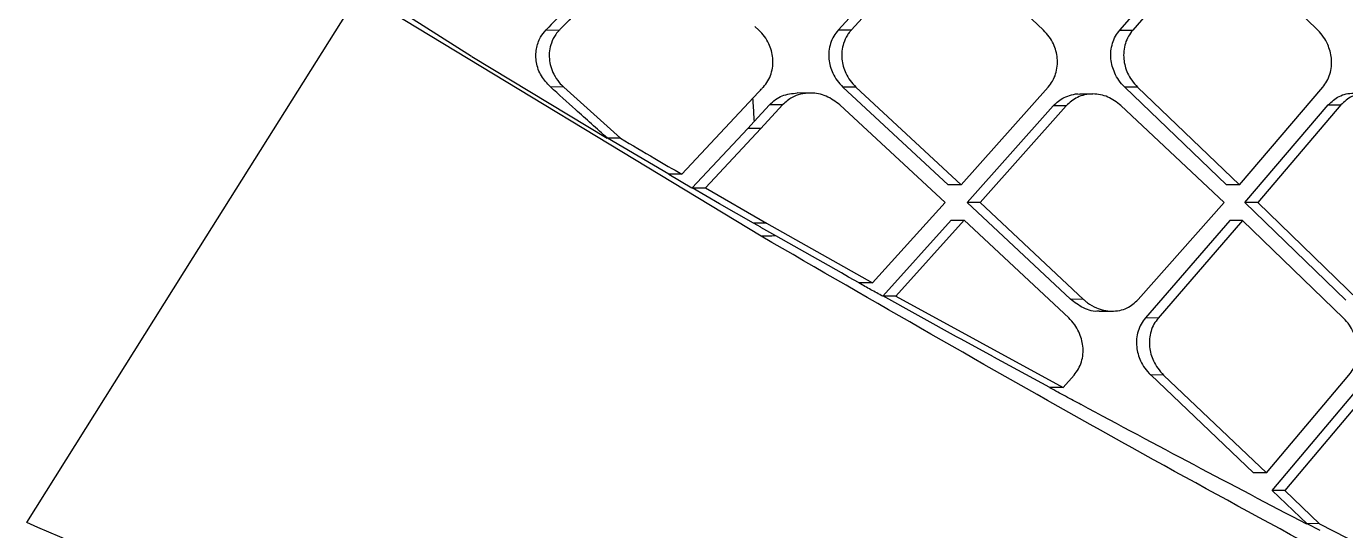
# Model space of a CAD drawing. Extents: x 525 to 609, y 649 to 778.
# Drawn here: x 534.178 to 535.813, y 713.802 to 714.428 of the extents above; entities that cross this region are included whole.
import ezdxf

# ---------------------------------------------------------------- set-up
doc = ezdxf.new("R2010")
doc.units = 0
doc.header["$MEASUREMENT"] = 0
doc.layers.add('1', color=4, linetype='Continuous')

# ---------------------------------------------------------------- blocks, each defined once
blk = doc.blocks.new('JETSETTER')
at = {"layer": '1', "color": 3, "linetype": 'Continuous', "lineweight": 25}
for p, q in [((10.1666, 45.4199), (10.0566, 45.2988)), ((10.1827, 45.4199), (10.0727, 45.2987)), ((10.3108, 45.2987), (10.1827, 45.4199)), ((10.4056, 45.2987), (10.511, 45.4198)), ((10.5269, 45.4198), (10.4215, 45.2986)), ((10.651, 45.2986), (10.5269, 45.4198)), ((9.961, 45.043), (9.4629, 45.3449)), ((9.6019, 45.2658), (9.4863, 45.3395)), ((9.6945, 45.2989), (9.7109, 45.2988)), ((9.958, 45.2988), (9.953, 45.3033)), ((10.0727, 45.2987), (10.0566, 45.2988)), ((10.4056, 45.2987), (10.4215, 45.2986)), ((9.7702, 45.1642), (9.6022, 45.2656)), ((9.7163, 45.2281), (9.6998, 45.2282)), ((9.7163, 45.2281), (9.7868, 45.1645)), ((10.0623, 45.228), (10.1927, 45.1068)), ((10.0785, 45.228), (10.0624, 45.228)), ((10.0785, 45.228), (10.2088, 45.1068)), ((10.2088, 45.1068), (10.3168, 45.2279)), ((10.5378, 45.1068), (10.4116, 45.228)), ((10.4275, 45.2279), (10.4116, 45.228)), ((10.4275, 45.2279), (10.5537, 45.1067)), ((10.5537, 45.1067), (10.6571, 45.2279)), ((9.8627, 45.1198), (9.9578, 45.2217)), ((10.022, 45.2206), (10.0058, 45.2207)), ((10.3721, 45.2194), (10.3561, 45.2194)), ((9.9522, 45.1854), (9.9713, 45.2061)), ((9.9876, 45.206), (9.9605, 45.1768)), ((9.9876, 45.206), (9.9713, 45.2061)), ((10.1891, 45.0848), (10.0584, 45.206)), ((10.2163, 45.0848), (10.323, 45.2048)), ((10.339, 45.2047), (10.2324, 45.0848)), ((10.339, 45.2047), (10.323, 45.2048)), ((10.5348, 45.0847), (10.4069, 45.2051)), ((10.5606, 45.0847), (10.6638, 45.2059)), ((10.6795, 45.2059), (10.5765, 45.0847)), ((10.6637, 45.2059), (10.6795, 45.2059)), ((9.8752, 45.1028), (9.9443, 45.1768)), ((9.9606, 45.1768), (9.8918, 45.1029)), ((9.9443, 45.1768), (9.9522, 45.1853)), ((9.9606, 45.1768), (9.9443, 45.1768)), ((9.8464, 45.1199), (9.7704, 45.1645)), ((9.7868, 45.1645), (9.7704, 45.1645)), ((9.8627, 45.1198), (9.8464, 45.1199)), ((9.8752, 45.1027), (9.8464, 45.1195)), ((9.9094, 45.0833), (9.8754, 45.103)), ((9.8918, 45.1029), (9.9678, 45.0591)), ((10.2088, 45.1068), (10.1927, 45.1068)), ((10.5537, 45.1067), (10.5378, 45.1068)), ((9.9515, 45.0592), (9.9094, 45.0833)), ((10.0989, 44.985), (10.1891, 45.0848)), ((10.3443, 44.9648), (10.2163, 45.0848)), ((10.2324, 45.0848), (10.2163, 45.0848)), ((10.2324, 45.0848), (10.3604, 44.9647)), ((10.4284, 44.9644), (10.5348, 45.0847)), ((10.6856, 44.9636), (10.5606, 45.0847)), ((10.5765, 45.0847), (10.5606, 45.0847)), ((10.5765, 45.0847), (10.7014, 44.9635)), ((10.1116, 44.9686), (10.1966, 45.0628)), ((10.2127, 45.0628), (10.128, 44.9688)), ((10.1966, 45.0628), (10.2127, 45.0628)), ((10.3422, 44.9416), (10.2127, 45.0628)), ((10.5418, 45.0627), (10.4372, 44.9416)), ((10.5576, 45.0627), (10.4531, 44.9415)), ((10.5576, 45.0627), (10.5418, 45.0627)), ((10.6829, 44.9415), (10.5576, 45.0627)), ((9.9605, 45.0541), (9.9515, 45.0592)), ((9.9678, 45.0591), (9.9515, 45.0592)), ((9.979, 45.0435), (9.9606, 45.054)), ((9.9678, 45.0591), (10.0988, 44.985)), ((10.0605, 44.9975), (9.979, 45.0435)), ((10.0694, 44.9924), (10.0605, 44.9975)), ((10.0825, 44.9851), (10.0694, 44.9924)), ((10.0989, 44.985), (10.0826, 44.9851)), ((10.203, 44.9184), (10.1117, 44.9689)), ((10.128, 44.9688), (10.1118, 44.9688)), ((10.128, 44.9688), (10.3351, 44.8552)), ((10.3603, 44.9647), (10.3443, 44.9648)), ((10.3798, 44.9501), (10.3958, 44.9501)), ((10.4531, 44.9415), (10.4372, 44.9416)), ((10.2072, 44.9161), (10.203, 44.9184)), ((10.2087, 44.9153), (10.2072, 44.9161)), ((10.2491, 44.8932), (10.2087, 44.9153)), ((10.3189, 44.8553), (10.2492, 44.8931)), ((10.3351, 44.8552), (10.3488, 44.8708)), ((10.4438, 44.8709), (10.5712, 44.7497)), ((10.4598, 44.8708), (10.4438, 44.8709)), ((10.4598, 44.8708), (10.5871, 44.7496)), ((10.5871, 44.7496), (10.6895, 44.8708)), ((10.3351, 44.8552), (10.319, 44.8553)), ((10.5942, 44.7276), (10.6964, 44.8488)), ((10.7122, 44.8488), (10.6101, 44.7276)), ((10.5871, 44.7496), (10.5712, 44.7496)), ((10.6375, 44.6861), (10.5942, 44.7276)), ((10.6101, 44.7276), (10.5942, 44.7276)), ((10.6101, 44.7276), (10.653, 44.6864)), ((10.653, 44.6864), (10.6372, 44.6865)), ((10.6538, 44.6778), (10.6375, 44.6863)), ((10.653, 44.6864), (10.8034, 44.6085))]:
    blk.add_line(p, q, dxfattribs=at)
at = {"layer": '1', "color": 3, "linetype": 'Continuous', "lineweight": 25, "flags": 128}
for points in [[(9.4629, 45.3449), (9.2566, 45.0165), (9.0503, 44.688)], [(9.8754, 45.103), (9.8846, 45.103), (9.8918, 45.1029)]]:
    blk.add_lwpolyline(points, dxfattribs=at)
at = {"layer": '1', "color": 3, "linetype": 'Continuous', "lineweight": 25}
for points, knots in [([(9.8098, 45.42), (9.7883, 45.3974), (9.7501, 45.3569), (9.7115, 45.3166), (9.6945, 45.2989)], [0, 0, 0, 0, 0.560005, 1, 1, 1, 1]), ([(9.8261, 45.42), (9.7983, 45.3904), (9.7631, 45.3531), (9.7248, 45.3131), (9.7145, 45.3022), (9.7113, 45.2992), (9.7109, 45.2988)], [0, 0, 0, 0, 0.730236, 0.922651, 0.991425, 1, 1, 1, 1]), ([(9.6998, 45.2282), (9.6957, 45.2325), (9.6876, 45.2412), (9.6816, 45.2582), (9.6816, 45.2751), (9.6864, 45.2892), (9.692, 45.296), (9.6945, 45.2989)], [0, 0, 0, 0, 0.222887, 0.446341, 0.656181, 0.853439, 1, 1, 1, 1]), ([(9.7109, 45.2988), (9.7093, 45.2971), (9.705, 45.2923), (9.7009, 45.2835), (9.6983, 45.2731), (9.6981, 45.2631), (9.7, 45.2532), (9.704, 45.2432), (9.7095, 45.2345), (9.7144, 45.2299), (9.7163, 45.2281)], [0, 0, 0, 0, 0.091989, 0.24826, 0.372153, 0.497577, 0.620131, 0.748646, 0.901113, 1, 1, 1, 1]), ([(9.9637, 45.228), (9.9657, 45.2305), (9.9697, 45.2354), (9.9736, 45.2444), (9.9757, 45.254), (9.9758, 45.2668), (9.9722, 45.2796), (9.9654, 45.2911), (9.9605, 45.2961), (9.958, 45.2988)], [0, 0, 0, 0, 0.125495, 0.250483, 0.375615, 0.501385, 0.732587, 0.861762, 1, 1, 1, 1]), ([(10.0566, 45.2988), (10.0545, 45.2963), (10.0506, 45.2913), (10.0467, 45.2823), (10.0446, 45.2727), (10.0446, 45.26), (10.0482, 45.2474), (10.0549, 45.2358), (10.0598, 45.2307), (10.0623, 45.228)], [0, 0, 0, 0, 0.126057, 0.251219, 0.376074, 0.501233, 0.730408, 0.860153, 1, 1, 1, 1]), ([(10.0727, 45.2987), (10.0727, 45.2987), (10.0725, 45.2985), (10.0719, 45.2979), (10.0702, 45.2959), (10.0668, 45.2909), (10.0629, 45.2828), (10.0608, 45.2727), (10.0607, 45.26), (10.0644, 45.2473), (10.0711, 45.2358), (10.076, 45.2306), (10.0785, 45.228)], [0, 0, 0, 0, 0.00357, 0.009893, 0.031035, 0.107671, 0.251152, 0.375159, 0.501389, 0.730502, 0.860207, 1, 1, 1, 1]), ([(10.3168, 45.2279), (10.3187, 45.2304), (10.3225, 45.2353), (10.3263, 45.2442), (10.3282, 45.2538), (10.3283, 45.2666), (10.3247, 45.2793), (10.3182, 45.2908), (10.3133, 45.296), (10.3108, 45.2987)], [0, 0, 0, 0, 0.123985, 0.248516, 0.37409, 0.501039, 0.730523, 0.860291, 1, 1, 1, 1]), ([(10.4116, 45.2279), (10.409, 45.2307), (10.4041, 45.2359), (10.3977, 45.2476), (10.3942, 45.2602), (10.3942, 45.2728), (10.3962, 45.2824), (10.3999, 45.2913), (10.4036, 45.2962), (10.4055, 45.2987)], [0, 0, 0, 0, 0.142177, 0.272979, 0.500015, 0.626394, 0.751562, 0.875936, 1, 1, 1, 1]), ([(10.4215, 45.2986), (10.4196, 45.2962), (10.4158, 45.2912), (10.4121, 45.2823), (10.4102, 45.2727), (10.4101, 45.2601), (10.4136, 45.2475), (10.4201, 45.2359), (10.425, 45.2306), (10.4275, 45.2279)], [0, 0, 0, 0, 0.124593, 0.249304, 0.374581, 0.500874, 0.727521, 0.858068, 1, 1, 1, 1]), ([(10.6571, 45.2279), (10.6589, 45.2303), (10.6625, 45.2352), (10.6661, 45.244), (10.668, 45.2536), (10.668, 45.2663), (10.6646, 45.2789), (10.6583, 45.2906), (10.6535, 45.2959), (10.651, 45.2986)], [0, 0, 0, 0, 0.122404, 0.246468, 0.372562, 0.500784, 0.727402, 0.85802, 1, 1, 1, 1]), ([(9.7704, 45.1645), (9.7572, 45.1764), (9.7337, 45.1976), (9.7101, 45.2188), (9.6998, 45.2282)], [0, 0, 0, 0, 0.559986, 1, 1, 1, 1]), ([(9.9578, 45.2217), (9.9589, 45.2229), (9.9609, 45.225), (9.9628, 45.2271), (9.9637, 45.228)], [0, 0, 0, 0, 0.559928, 1, 1, 1, 1]), ([(9.9504, 45.2138), (9.9505, 45.2118), (9.9511, 45.2024), (9.9517, 45.1929), (9.9522, 45.1854)], [0, 0, 0, 0, 0.206578, 1, 1, 1, 1]), ([(9.9713, 45.2061), (9.9737, 45.2083), (9.9784, 45.2128), (9.9897, 45.219), (9.9993, 45.22), (10.0058, 45.2207)], [0, 0, 0, 0, 0.25224, 0.503016, 1, 1, 1, 1]), ([(10.0584, 45.206), (10.053, 45.21), (10.0421, 45.2181), (10.0245, 45.2214), (10.0102, 45.2197), (9.9978, 45.2152), (9.9914, 45.2094), (9.9876, 45.206)], [0, 0, 0, 0, 0.249789, 0.498529, 0.665342, 0.804469, 1, 1, 1, 1]), ([(10.323, 45.2048), (10.3273, 45.2087), (10.334, 45.2149), (10.3458, 45.2184), (10.3525, 45.2201), (10.356, 45.2194), (10.3561, 45.2194)], [0, 0, 0, 0, 0.459181, 0.717662, 0.995304, 1, 1, 1, 1]), ([(10.4069, 45.2051), (10.4017, 45.2091), (10.3912, 45.217), (10.3748, 45.2201), (10.3621, 45.2187), (10.3502, 45.2148), (10.3434, 45.2087), (10.339, 45.2048)], [0, 0, 0, 0, 0.2493653, 0.4991686, 0.6379618, 0.7677303, 1, 1, 1, 1]), ([(10.6637, 45.2059), (10.668, 45.2098), (10.6746, 45.2159), (10.686, 45.2199), (10.6923, 45.2203), (10.6956, 45.2205)], [0, 0, 0, 0, 0.471429, 0.730046, 1, 1, 1, 1]), ([(10.7453, 45.2059), (10.7402, 45.2099), (10.7301, 45.218), (10.7142, 45.2211), (10.7019, 45.2198), (10.6904, 45.216), (10.6838, 45.2098), (10.6795, 45.2059)], [0, 0, 0, 0, 0.250093, 0.499198, 0.635523, 0.764472, 1, 1, 1, 1]), ([(9.7868, 45.1645), (9.8009, 45.1561), (9.8262, 45.1412), (9.8515, 45.1264), (9.8627, 45.1198)], [0, 0, 0, 0, 0.557817, 1, 1, 1, 1]), ([(9.9784, 45.0434), (9.9755, 45.0433), (9.9697, 45.0432), (9.9639, 45.043), (9.961, 45.043)], [0, 0, 0, 0, 0.49996, 1, 1, 1, 1]), ([(12.8734, 43.5513), (12.8193, 43.5773), (12.7107, 43.6295), (12.5195, 43.7205), (12.3118, 43.8193), (12.0877, 43.9265), (11.8506, 44.0413), (11.5581, 44.1849), (11.2073, 44.361), (10.7992, 44.5739), (10.3814, 44.7998), (10.1013, 44.9618), (9.961, 45.043)], [0, 0, 0, 0, 0.080977, 0.162706, 0.245456, 0.32577, 0.407713, 0.491268, 0.616464, 0.743326, 0.871464, 1, 1, 1, 1]), ([(10.1115, 44.9686), (10.1067, 44.9713), (10.0969, 44.9767), (10.0872, 44.9821), (10.0824, 44.9848)], [0, 0, 0, 0, 0.499997, 1, 1, 1, 1]), ([(10.3798, 44.9502), (10.3797, 44.9502), (10.3734, 44.9489), (10.36, 44.9531), (10.3495, 44.9609), (10.3443, 44.9648)], [0, 0, 0, 0, 0.009814, 0.505207, 1, 1, 1, 1]), ([(10.3603, 44.9647), (10.3609, 44.9642), (10.3625, 44.9627), (10.3676, 44.9586), (10.3783, 44.9525), (10.3924, 44.9494), (10.4052, 44.9507), (10.4172, 44.9544), (10.424, 44.9605), (10.4284, 44.9644)], [0, 0, 0, 0, 0.029819, 0.081459, 0.249816, 0.499926, 0.63695, 0.765968, 1, 1, 1, 1]), ([(10.3488, 44.8708), (10.3507, 44.8733), (10.3545, 44.8782), (10.3582, 44.8871), (10.3601, 44.8967), (10.36, 44.9094), (10.3564, 44.9221), (10.3497, 44.9337), (10.3448, 44.9389), (10.3422, 44.9416)], [0, 0, 0, 0, 0.123487, 0.247772, 0.373384, 0.500654, 0.728975, 0.859187, 1, 1, 1, 1]), ([(10.4372, 44.9416), (10.4353, 44.9391), (10.4315, 44.9342), (10.4279, 44.9253), (10.426, 44.9157), (10.4261, 44.9031), (10.4297, 44.8905), (10.4363, 44.8789), (10.4412, 44.8736), (10.4438, 44.8708)], [0, 0, 0, 0, 0.123911, 0.248327, 0.373714, 0.500523, 0.725663, 0.856737, 1, 1, 1, 1]), ([(10.4531, 44.9415), (10.4513, 44.9391), (10.4475, 44.9342), (10.4439, 44.9252), (10.442, 44.9156), (10.4421, 44.903), (10.4457, 44.8904), (10.4523, 44.8788), (10.4572, 44.8735), (10.4598, 44.8708)], [0, 0, 0, 0, 0.123927, 0.248359, 0.37373, 0.500526, 0.725691, 0.856763, 1, 1, 1, 1]), ([(10.6895, 44.8708), (10.6913, 44.8732), (10.6949, 44.878), (10.6984, 44.8869), (10.7002, 44.8965), (10.7001, 44.9091), (10.6966, 44.9218), (10.6902, 44.9334), (10.6854, 44.9387), (10.6829, 44.9415)], [0, 0, 0, 0, 0.121641, 0.245411, 0.371668, 0.500494, 0.725305, 0.856476, 1, 1, 1, 1]), ([(10.3575, 44.834), (10.3511, 44.8375), (10.3382, 44.8444), (10.3253, 44.8514), (10.3188, 44.8549)], [0, 0, 0, 0, 0.50001, 1, 1, 1, 1]), ([(10.6372, 44.6859), (10.5907, 44.7102), (10.4977, 44.759), (10.4043, 44.809), (10.3576, 44.8341)], [0, 0, 0, 0, 0.499976, 1, 1, 1, 1]), ([(9.0504, 44.6882), (9.1954, 44.6254), (9.4856, 44.4997), (9.9221, 44.3199), (10.3584, 44.1481), (10.7907, 43.983), (11.1619, 43.8477), (11.4691, 43.7355), (11.7163, 43.6473), (11.9497, 43.5601), (12.1882, 43.4775), (12.4221, 43.3863), (12.6475, 43.3048), (12.7772, 43.2564), (12.8421, 43.2321)], [0, 0, 0, 0, 0.099305, 0.198802, 0.298385, 0.398318, 0.498406, 0.560917, 0.623789, 0.687365, 0.750255, 0.833389, 0.916532, 1, 1, 1, 1])]:
    blk.add_open_spline(points, degree=3, knots=knots, dxfattribs=at)

msp = doc.modelspace()

# ---------------------------------------------------------------- block references
at = {"layer": '1'}
msp.add_blockref('JETSETTER', (525.1273, 669.1243), dxfattribs=at)

doc.saveas('drawing.dxf')
